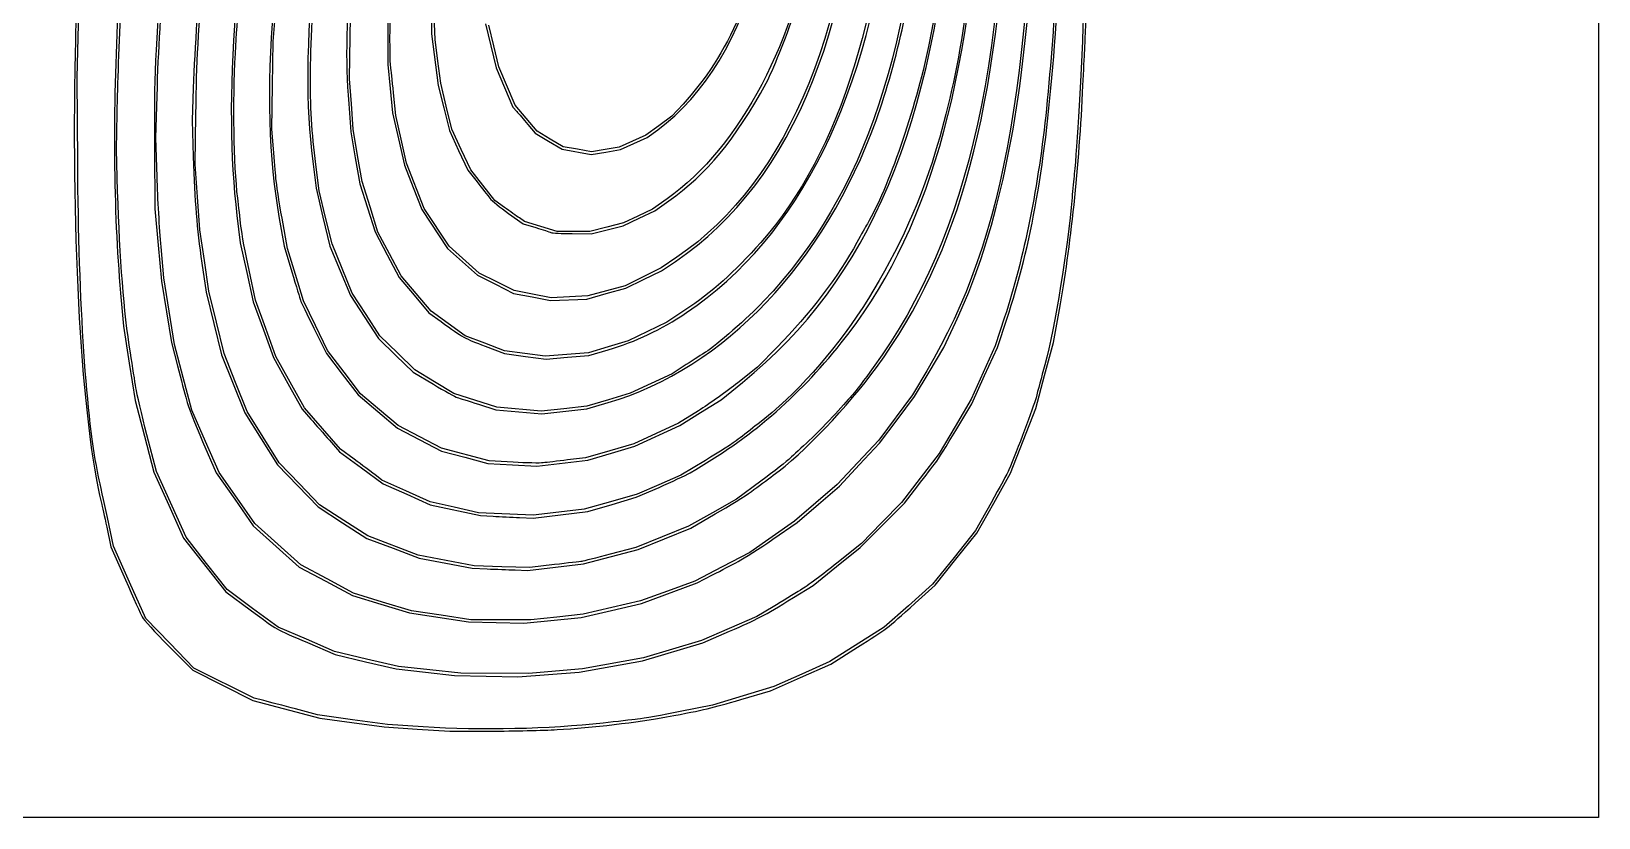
# Model space of a CAD drawing. Header units: millimetres. Extents: x 0 to 845, y 0 to 600.
# Drawn here: x 422.5 to 845, y 0 to 212.1 of the extents above; entities that cross this region are included whole.
import ezdxf

# ---------------------------------------------------------------- set-up
doc = ezdxf.new("R2010")
doc.units = ezdxf.units.MM

msp = doc.modelspace()

# ---------------------------------------------------------------- linework, layer by layer
at = {"color": 7, "linetype": 'Continuous', "lineweight": 25}
for p, q in [((845, 600), (845, 0)), ((434.834094, 199.552341), (435.450388, 224.037359)), ((487.667498, 209.287526), (489.156441, 226.692532)), ((508.432749, 210.61502), (508.599887, 221.972497)), ((530.356521, 223.890012), (530.390573, 211.35252)), ((531.315477, 209.87752), (530.986309, 218.366121)), ((518.562375, 215.335001), (518.562375, 203.092519)), ((530.390573, 211.35252), (532.208472, 197.487506)), ((544.969723, 214.038093), (547.838071, 202.207514)), ((547.133697, 208.107511), (545.786068, 213.712497)), ((487.49462, 197.487533), (487.667498, 209.287526)), ((508.265586, 199.257516), (508.432749, 210.61502)), ((532.08515, 203.977497), (531.315477, 209.87752)), ((548.481352, 202.502498), (547.133697, 208.107511)), ((518.562375, 203.092519), (519.230263, 196.602502)), ((532.854796, 198.077501), (532.08515, 203.977497)), ((434.987659, 176.689855), (434.834094, 199.552341)), ((508.765516, 192.472515), (508.265586, 199.257516)), ((547.838071, 202.207514), (552.336463, 191.58751)), ((552.897989, 192.177504), (548.481352, 202.502498)), ((445.426185, 180.210109), (445.768239, 194.748725)), ((456.036932, 183.317455), (456.387716, 194.532481)), ((466.165896, 196.750007), (465.881522, 188.047517)), ((487.321767, 185.68754), (487.49462, 197.487533)), ((519.230263, 196.602502), (519.898124, 190.112511)), ((520.748759, 189.375911), (520.146039, 195.496702)), ((532.208472, 197.487506), (533.694504, 191.405715)), ((534.332653, 191.88252), (532.854796, 198.077501)), ((508.043256, 192.530141), (508.622191, 184.917787)), ((509.26542, 185.687513), (508.765516, 192.472515)), ((533.694504, 191.405715), (535.180563, 185.323923)), ((535.810509, 185.687513), (534.332653, 191.88252)), ((552.336463, 191.58751), (553.34098, 190.459115)), ((555.885505, 188.637512), (552.897989, 192.177504)), ((598.167588, 192.446771), (595.118079, 189.176018)), ((465.881522, 188.047517), (466.165261, 178.312518)), ((466.685326, 176.247524), (466.851696, 189.670022)), ((519.898124, 190.112511), (521.477051, 183.032499)), ((522.206428, 182.950663), (520.748759, 189.375911)), ((558.873047, 185.097519), (555.885505, 188.637512)), ((556.332889, 186.975664), (558.320253, 184.620607)), ((591.615367, 186.596489), (588.112654, 184.016987)), ((595.118079, 189.176018), (591.615367, 186.596489)), ((456.386923, 172.849983), (456.036932, 183.317455)), ((487.787619, 180.377538), (487.321767, 185.68754)), ((508.622191, 184.917787), (509.827739, 177.927655)), ((510.45406, 178.607502), (509.26542, 185.687513)), ((521.477051, 183.032499), (523.055952, 175.952514)), ((523.664124, 176.525416), (522.206428, 182.950663)), ((535.180563, 185.323923), (537.691591, 179.964708)), ((538.399695, 180.209659), (535.810509, 185.687513)), ((558.320253, 184.620607), (561.953088, 182.431233)), ((562.385735, 182.998474), (558.873047, 185.097519)), ((561.953088, 182.431233), (565.585897, 180.241859)), ((565.898423, 180.899402), (562.385735, 182.998474)), ((588.112654, 184.016987), (580.926306, 180.83225)), ((581.356545, 180.186694), (584.931859, 181.79073)), ((584.931859, 181.79073), (588.5072, 183.39474)), ((588.5072, 183.39474), (591.42185, 185.5394)), ((445.76546, 168.93624), (445.426185, 180.210109)), ((455.694111, 180.377511), (455.804919, 164.152521)), ((509.827739, 177.927655), (511.033312, 170.937522)), ((511.642701, 171.527516), (510.45406, 178.607502)), ((537.691591, 179.964708), (540.202645, 174.605494)), ((540.988881, 174.731832), (538.399695, 180.209659)), ((565.585897, 180.241859), (573.391528, 178.810569)), ((569.709031, 180.240139), (565.898423, 180.899402)), ((573.51964, 179.580904), (569.709031, 180.240139)), ((573.391528, 178.810569), (577.374037, 179.498645)), ((577.22296, 180.206564), (573.51964, 179.580904)), ((580.926306, 180.83225), (577.22296, 180.206564)), ((577.374037, 179.498645), (581.356545, 180.186694)), ((467.309319, 167.397503), (466.685326, 176.247524)), ((498.349442, 176.985024), (499.23614, 169.757507)), ((500.090003, 169.046254), (499.18444, 176.186882)), ((523.055952, 175.952514), (525.402595, 169.963247)), ((528.397678, 164.305794), (523.664124, 176.525416)), ((540.202645, 174.605494), (542.637553, 171.480156)), ((544.209786, 170.589224), (540.988881, 174.731832)), ((499.23614, 169.757507), (501.117512, 161.940022)), ((501.833131, 161.879379), (500.090003, 169.046254)), ((511.033312, 170.937522), (513.112435, 164.447505)), ((513.794822, 164.733149), (511.642701, 171.527516)), ((525.402595, 169.963247), (527.749264, 163.97398)), ((547.430665, 166.446617), (544.209786, 170.589224)), ((467.933286, 158.547508), (467.309319, 167.397503)), ((550.070969, 164.562069), (547.430665, 166.446617)), ((593.893164, 166.91395), (589.910656, 164.10434)), ((590.537613, 163.653411), (594.355048, 166.349488)), ((455.804919, 164.152521), (456.692305, 154.417521)), ((477.929668, 162.382511), (478.806417, 155.007515)), ((489.315429, 161.557434), (490.644087, 154.083723)), ((491.524118, 153.532543), (490.078937, 161.645038)), ((501.117512, 161.940022), (502.998912, 154.122511)), ((503.576232, 154.712505), (501.833131, 161.879379)), ((513.112435, 164.447505), (515.191583, 157.957514)), ((515.946916, 157.938781), (513.794822, 164.733149)), ((527.749264, 163.97398), (534.71405, 153.532516)), ((535.119047, 154.122511), (528.397678, 164.305794)), ((551.094456, 162.974172), (555.051432, 160.172685)), ((555.406662, 160.771913), (554.05898, 161.724704)), ((564.24565, 158.111845), (555.406662, 160.771913)), ((582.080604, 159.61571), (586.309122, 161.63456)), ((586.010804, 162.253685), (582.110925, 160.403004)), ((589.910656, 164.10434), (586.010804, 162.253685)), ((586.309122, 161.63456), (590.537613, 163.653411)), ((469.137431, 150.287507), (467.933286, 158.547508)), ((515.191583, 157.957514), (518.422172, 151.800289)), ((519.078392, 152.025899), (515.946916, 157.938781)), ((555.051432, 160.172685), (558.469452, 159.12803)), ((573.095645, 158.119253), (564.24565, 158.111845)), ((568.289409, 157.504415), (573.392481, 157.468114)), ((577.603298, 159.261116), (573.095645, 158.119253)), ((573.392481, 157.468114), (577.736542, 158.541925)), ((582.110925, 160.403004), (577.603298, 159.261116)), ((577.736542, 158.541925), (582.080604, 159.61571)), ((456.692305, 154.417521), (457.579664, 144.682521)), ((458.199874, 145.567526), (457.468381, 153.975005)), ((478.806417, 155.007515), (480.57095, 147.042525)), ((490.644087, 154.083723), (492.739931, 147.17061)), ((493.702115, 146.452531), (491.524118, 153.532543)), ((502.998912, 154.122511), (505.76132, 147.485014)), ((506.295101, 148.075009), (503.576232, 154.712505)), ((534.71405, 153.532516), (538.751512, 149.934765)), ((543.245089, 146.852449), (535.119047, 154.122511)), ((468.487535, 149.550008), (469.637282, 141.732523)), ((470.341577, 142.027507), (469.137431, 150.287507)), ((509.01396, 141.437513), (506.295101, 148.075009)), ((518.422172, 151.800289), (521.652788, 145.643065)), ((522.209894, 146.113018), (519.078392, 152.025899)), ((538.751512, 149.934765), (542.788948, 146.337014)), ((592.27066, 148.240268), (587.403147, 145.849678)), ((596.548152, 151.167062), (592.27066, 148.240268)), ((592.366995, 147.428023), (596.155087, 150.011044)), ((457.579664, 144.682521), (458.921737, 136.422521)), ((461.134209, 127.572526), (458.199874, 145.567526)), ((480.57095, 147.042525), (482.335509, 139.077509)), ((482.94114, 139.535026), (481.182534, 147.659772)), ((495.880085, 139.372546), (493.702115, 146.452531)), ((505.76132, 147.485014), (508.52374, 140.847518)), ((521.652788, 145.643065), (525.666041, 140.885274)), ((526.226005, 141.334087), (522.209894, 146.113018)), ((542.788948, 146.337014), (547.618572, 143.848872)), ((547.945862, 144.498609), (543.245089, 146.852449)), ((547.618572, 143.848872), (552.448197, 141.360731)), ((552.646608, 142.14477), (547.945862, 144.498609)), ((587.403147, 145.849678), (582.535661, 143.459088)), ((582.715709, 142.810674), (587.541365, 145.119348)), ((587.541365, 145.119348), (592.366995, 147.428023)), ((446.556353, 141.430501), (447.331529, 132.587518)), ((469.637282, 141.732523), (471.720929, 133.283557)), ((472.388578, 133.620028), (470.341577, 142.027507)), ((485.674604, 131.931272), (482.94114, 139.535026)), ((508.52374, 140.847518), (516.066322, 129.206857)), ((512.734821, 135.669437), (509.01396, 141.437513)), ((525.666041, 140.885274), (529.679293, 136.12751)), ((530.242115, 136.555183), (526.226005, 141.334087)), ((552.448197, 141.360731), (557.463189, 140.417623)), ((557.624346, 141.147715), (552.646608, 142.14477)), ((557.463189, 140.417623), (562.478207, 139.474516)), ((562.602085, 140.150632), (557.624346, 141.147715)), ((562.478207, 139.474516), (572.21318, 139.861654)), ((567.553868, 140.434901), (562.602085, 140.150632)), ((572.505651, 140.719195), (567.553868, 140.434901)), ((572.21318, 139.861654), (577.464445, 141.336177)), ((577.520669, 142.089128), (572.505651, 140.719195)), ((577.464445, 141.336177), (582.715709, 142.810674)), ((582.535661, 143.459088), (577.520669, 142.089128)), ((458.921737, 136.422521), (460.263836, 128.16252)), ((482.335509, 139.077509), (485.037593, 131.567099)), ((499.127502, 132.692266), (495.880085, 139.372546)), ((516.455657, 129.901388), (512.734821, 135.669437)), ((529.679293, 136.12751), (532.953009, 133.767507)), ((534.853882, 133.263052), (530.242115, 136.555183)), ((598.691833, 136.818999), (593.853054, 133.584574)), ((698.004534, 128.16252), (699.630452, 137.012515)), ((447.331529, 132.587518), (448.909213, 122.557508)), ((471.720929, 133.283557), (473.804602, 124.834591)), ((474.43558, 125.212522), (472.388578, 133.620028)), ((485.037593, 131.567099), (487.739677, 124.056716)), ((488.408041, 124.327517), (485.674604, 131.931272)), ((498.6739, 131.995804), (502.05808, 125.209056)), ((502.374892, 126.011961), (499.127502, 132.692266)), ((539.465675, 129.970921), (534.853882, 133.263052)), ((588.636846, 131.071905), (583.420665, 128.55921)), ((593.853054, 133.584574), (588.636846, 131.071905)), ((668.459731, 126.787137), (671.608273, 133.507395)), ((684.854505, 134.947522), (682.326332, 127.277516)), ((682.92863, 126.783089), (685.452675, 134.405311)), ((460.263836, 128.16252), (461.908486, 121.820008)), ((463.462701, 118.722505), (461.134209, 127.572526)), ((516.066322, 129.206857), (520.738917, 124.682218)), ((521.175665, 125.320208), (516.455657, 129.901388)), ((544.775651, 127.924554), (539.465675, 129.970921)), ((550.085653, 125.878187), (544.775651, 127.924554)), ((544.815259, 127.1398), (550.087346, 125.133306)), ((578.034331, 126.963111), (572.648023, 125.367012)), ((583.420665, 128.55921), (578.034331, 126.963111)), ((623.554252, 126.881249), (618.23065, 121.469938)), ((664.524002, 120.1743), (668.459731, 126.787137)), ((682.326332, 127.277516), (679.082355, 120.050025)), ((679.475076, 119.212804), (682.92863, 126.783089)), ((695.657442, 119.247782), (698.004534, 128.16252)), ((448.909213, 122.557508), (450.486871, 112.527524)), ((473.804602, 124.834591), (476.944677, 116.985277)), ((477.547133, 117.395011), (474.43558, 125.212522)), ((487.739677, 124.056716), (491.622146, 117.112118)), ((492.282837, 117.423877), (488.408041, 124.327517)), ((502.05808, 125.209056), (506.328756, 119.60579)), ((506.810404, 120.154747), (502.374892, 126.011961)), ((520.738917, 124.682218), (525.411511, 120.157605)), ((525.895672, 120.739027), (521.175665, 125.320208)), ((561.000668, 124.41864), (550.085653, 125.878187)), ((550.087346, 125.133306), (555.692359, 124.39623)), ((555.692359, 124.39623), (561.297345, 123.65918)), ((566.824332, 124.892826), (561.000668, 124.41864)), ((561.297345, 123.65918), (567.049863, 124.16845)), ((572.648023, 125.367012), (566.824332, 124.892826)), ((567.049863, 124.16845), (572.802354, 124.67772)), ((572.802354, 124.67772), (578.014355, 126.197275)), ((465.79122, 109.87251), (463.462701, 118.722505)), ((506.328756, 119.60579), (510.599422, 114.002523)), ((511.245905, 114.297534), (506.810404, 120.154747)), ((525.411511, 120.157605), (530.892064, 116.8723)), ((531.150191, 117.55384), (525.895672, 120.739027)), ((595.220658, 119.669925), (589.59432, 117.060842)), ((599.055661, 122.173121), (595.220658, 119.669925)), ((618.23065, 121.469938), (612.920648, 117.272694)), ((663.864448, 120.468993), (660.009099, 114.002523)), ((660.588245, 113.561436), (664.524002, 120.1743)), ((679.082355, 120.050025), (675.838378, 112.822508)), ((676.021497, 111.642519), (679.475076, 119.212804)), ((693.31035, 110.33307), (695.657442, 119.247782)), ((476.944677, 116.985277), (480.084752, 109.135936)), ((480.658712, 109.577526), (477.547133, 117.395011)), ((491.622146, 117.112118), (495.504642, 110.16752)), ((496.15766, 110.520236), (492.282837, 117.423877)), ((516.313417, 110.020042), (511.245905, 114.297534)), ((536.404711, 114.368654), (531.150191, 117.55384)), ((548.020659, 110.674912), (536.404711, 114.368654)), ((583.967956, 114.451786), (578.089311, 112.699715)), ((589.59432, 117.060842), (583.967956, 114.451786)), ((608.432309, 112.726041), (614.217424, 117.390407)), ((450.486871, 112.527524), (452.992289, 102.868883)), ((469.462842, 101.465004), (465.79122, 109.87251)), ((495.504642, 110.16752), (497.822762, 107.512506)), ((500.995831, 104.929538), (496.15766, 110.520236)), ((510.599422, 114.002523), (515.888469, 109.502675)), ((521.380902, 105.742549), (516.313417, 110.020042)), ((543.007493, 111.509011), (547.727501, 109.984693)), ((547.727501, 109.984693), (553.922482, 109.451505)), ((559.940615, 109.650868), (548.020659, 110.674912)), ((566.075641, 110.299256), (559.940615, 109.650868)), ((560.117489, 108.918317), (572.259165, 110.256738)), ((572.210667, 110.947618), (566.075641, 110.299256)), ((578.089311, 112.699715), (572.210667, 110.947618)), ((572.259165, 110.256738), (577.98832, 111.938112)), ((602.85992, 109.248993), (608.432309, 112.726041)), ((660.009099, 114.002523), (650.936907, 101.830685)), ((655.872894, 107.291976), (660.588245, 113.561436)), ((675.838378, 112.822508), (671.520431, 105.500773)), ((671.703364, 104.415029), (676.021497, 111.642519)), ((686.461029, 92.868612), (693.31035, 110.33307)), ((480.084752, 109.135936), (484.453234, 102.158054)), ((484.983565, 102.645019), (480.658712, 109.577526)), ((515.888469, 109.502675), (521.177543, 105.002854)), ((527.230813, 102.706006), (521.380902, 105.742549)), ((553.922482, 109.451505), (560.117489, 108.918317)), ((585.192527, 100.199687), (597.28753, 105.771918)), ((596.990668, 106.391308), (590.943166, 103.610749)), ((602.30067, 109.733366), (596.990668, 106.391308)), ((597.28753, 105.771918), (602.85992, 109.248993)), ((651.157569, 101.022515), (655.872894, 107.291976)), ((452.992289, 102.868883), (455.497711, 93.210269)), ((456.210472, 93.393996), (453.656237, 103.255678)), ((468.661684, 101.451219), (472.29444, 93.029902)), ((473.134439, 93.057525), (469.462842, 101.465004)), ((484.453234, 102.158054), (488.821717, 95.180145)), ((489.308444, 95.712513), (484.983565, 102.645019)), ((505.834001, 99.338865), (500.995831, 104.929538)), ((502.876833, 101.760015), (505.61281, 98.662511)), ((521.177543, 105.002854), (533.103742, 98.879866)), ((533.080724, 99.669489), (527.230813, 102.706006)), ((590.943166, 103.610749), (584.895664, 100.830216)), ((650.936907, 101.830685), (645.323719, 95.821601)), ((671.520431, 105.500773), (667.202484, 98.179064)), ((505.61281, 98.662511), (511.477654, 94.363905)), ((509.522912, 96.649455), (505.834001, 99.338865)), ((545.955666, 96.213713), (533.080724, 99.669489)), ((533.103742, 98.879866), (539.346824, 97.208044)), ((539.346824, 97.208044), (545.589906, 95.536247)), ((578.405674, 98.929899), (571.915656, 97.029556)), ((572.507529, 96.405457), (578.850041, 98.302572)), ((584.895664, 100.830216), (578.405674, 98.929899)), ((578.850041, 98.302572), (585.192527, 100.199687)), ((645.757529, 95.213271), (651.157569, 101.022515)), ((667.202484, 98.179064), (662.121902, 91.593718)), ((455.497711, 93.210269), (459.529247, 84.296986)), ((464.190993, 75.65236), (456.210472, 93.393996)), ((472.29444, 93.029902), (477.309405, 85.87332)), ((477.942923, 86.184232), (473.134439, 93.057525)), ((488.821717, 95.180145), (494.316186, 89.491497)), ((494.76185, 90.018415), (489.308444, 95.712513)), ((511.477654, 94.363905), (517.342487, 90.065326)), ((545.589906, 95.536247), (552.197345, 95.142177)), ((552.399566, 95.852001), (545.955666, 96.213713)), ((552.197345, 95.142177), (558.804758, 94.748107)), ((558.804758, 94.748107), (572.507529, 96.405457)), ((571.915656, 97.029556), (567.04817, 96.459405)), ((604.21927, 96.342036), (597.581774, 92.371275)), ((645.323719, 95.821601), (639.710504, 89.812516)), ((640.357489, 89.404), (645.757529, 95.213271)), ((494.316186, 89.491497), (499.810656, 83.80285)), ((500.215283, 84.324317), (494.76185, 90.018415)), ((516.954687, 91.042617), (515.083237, 92.501318)), ((523.490742, 88.10688), (516.954687, 91.042617)), ((517.342487, 90.065326), (523.684999, 87.214731)), ((585.566119, 86.403281), (591.721808, 89.077504)), ((591.681777, 89.801959), (585.78178, 87.232617)), ((597.581774, 92.371275), (591.681777, 89.801959)), ((619.117454, 90.729589), (612.627463, 85.910388)), ((639.710504, 89.812516), (633.986482, 84.873407)), ((634.658259, 84.500821), (640.357489, 89.404)), ((662.121902, 91.593718), (657.04132, 85.008397)), ((657.847665, 84.797524), (661.476002, 89.517506)), ((681.926017, 84.792841), (686.461029, 92.868612)), ((477.309405, 85.87332), (482.324397, 78.716738)), ((482.751434, 79.310939), (477.942923, 86.184232)), ((530.026771, 85.171143), (523.490742, 88.10688)), ((523.684999, 87.214731), (530.027485, 84.364137)), ((536.516788, 83.700271), (530.026771, 85.171143)), ((578.664357, 85.194347), (571.546933, 83.15605)), ((585.78178, 87.232617), (578.664357, 85.194347)), ((579.036811, 84.486348), (585.566119, 86.403281)), ((612.627463, 85.910388), (606.137472, 82.249799)), ((633.986482, 84.873407), (628.262486, 79.934324)), ((628.959028, 79.597615), (634.658259, 84.500821)), ((645.962476, 72.816292), (657.847665, 84.797524)), ((657.04132, 85.008397), (651.649403, 79.470271)), ((681.202805, 84.915873), (677.001487, 77.42237)), ((677.391033, 76.71707), (681.926017, 84.792841)), ((444.651856, 73.230841), (442.998316, 80.931592)), ((459.529247, 84.296986), (463.560809, 75.383703)), ((499.810656, 83.80285), (506.384028, 79.55126)), ((506.713884, 80.156786), (500.215283, 84.324317)), ((530.027485, 84.364137), (543.597488, 81.466897)), ((543.006779, 82.229373), (536.516788, 83.700271)), ((557.75677, 81.552516), (543.006779, 82.229373)), ((543.597488, 81.466897), (546.990002, 81.291319)), ((554.069987, 80.948472), (557.757485, 80.781202)), ((564.651865, 82.354283), (557.75677, 81.552516)), ((557.757485, 80.781202), (565.13248, 81.675282)), ((571.546933, 83.15605), (564.651865, 82.354283)), ((565.13248, 81.675282), (572.507476, 82.569389)), ((572.507476, 82.569389), (579.036811, 84.486348)), ((606.137472, 82.249799), (599.647455, 78.589209)), ((600.237476, 78.108937), (606.874972, 81.91227)), ((442.821151, 78.306819), (443.95878, 72.996843)), ((482.324397, 78.716738), (488.520594, 73.149984)), ((495.142454, 68.195794), (482.751434, 79.310939)), ((506.384028, 79.55126), (512.957389, 75.299671)), ((513.212474, 75.989228), (506.713884, 80.156786)), ((599.647455, 78.589209), (592.56747, 75.726761)), ((593.157491, 75.215242), (600.237476, 78.108937)), ((628.262486, 79.934324), (616.167482, 71.528088)), ((622.41575, 75.091153), (628.959028, 79.597615)), ((651.649403, 79.470271), (646.257486, 73.932119)), ((677.001487, 77.42237), (671.223463, 70.194853)), ((671.746227, 69.694791), (677.391033, 76.71707)), ((443.95878, 72.996843), (447.864479, 64.146822)), ((448.989567, 63.476474), (444.651856, 73.230841)), ((463.560809, 75.383703), (474.934135, 60.902528)), ((469.746608, 68.572349), (464.190993, 75.65236)), ((488.520594, 73.149984), (494.716792, 67.583204)), ((512.957389, 75.299671), (520.017425, 72.635661)), ((526.782476, 70.746562), (513.212474, 75.989228)), ((520.017425, 72.635661), (527.077487, 69.971651)), ((571.327487, 68.463896), (586.077479, 72.321574)), ((585.487458, 72.86434), (578.554978, 71.043822)), ((592.56747, 75.726761), (585.487458, 72.86434)), ((586.077479, 72.321574), (593.157491, 75.215242)), ((639.587684, 67.693191), (645.962476, 72.816292)), ((646.257486, 73.932119), (639.61999, 68.608015)), ((475.302223, 61.492363), (469.746608, 68.572349)), ((502.259957, 64.364019), (495.142454, 68.195794)), ((534.304977, 69.322945), (526.782476, 70.746562)), ((527.077487, 69.971651), (534.20896, 68.607168)), ((534.20896, 68.607168), (541.340407, 67.242685)), ((541.827478, 67.899355), (534.304977, 69.322945)), ((549.349979, 67.686391), (541.827478, 67.899355)), ((556.872453, 67.473455), (549.349979, 67.686391)), ((563.509976, 68.24797), (556.872453, 67.473455)), ((563.804986, 67.569155), (571.327487, 68.463896)), ((608.755551, 67.661388), (601.343619, 63.794662)), ((616.167482, 71.528088), (608.755551, 67.661388)), ((633.212893, 62.570064), (639.587684, 67.693191)), ((671.223463, 70.194853), (665.445439, 62.967363)), ((666.101394, 62.672511), (671.746227, 69.694791)), ((453.327281, 53.72208), (448.989567, 63.476474)), ((494.716792, 67.583204), (501.899647, 63.751958)), ((501.899647, 63.751958), (509.082487, 59.920686)), ((509.377497, 60.532243), (502.259957, 64.364019)), ((541.340407, 67.242685), (545.418959, 67.090761)), ((552.889998, 66.806599), (556.282486, 66.674387)), ((556.282486, 66.674387), (563.804986, 67.569155)), ((601.343619, 63.794662), (594.005559, 61.121709)), ((602.007485, 63.317406), (606.137472, 65.466511)), ((474.934135, 60.902528), (481.513687, 56.035015)), ((482.156942, 56.423846), (475.302223, 61.492363)), ((509.082487, 59.920686), (516.752493, 57.56391)), ((517.194982, 58.146813), (509.377497, 60.532243)), ((594.005559, 61.121709), (586.667473, 58.448729)), ((586.962484, 57.77592), (602.007485, 63.317406)), ((627.935196, 59.342042), (633.212893, 62.570064)), ((665.445439, 62.967363), (658.927932, 57.167352)), ((660.751943, 57.846008), (666.101394, 62.672511)), ((489.011661, 51.355303), (482.156942, 56.423846)), ((516.752493, 57.56391), (524.422499, 55.20716)), ((525.012493, 55.761383), (517.194982, 58.146813)), ((524.422499, 55.20716), (540.352479, 52.823317)), ((532.977483, 54.574859), (525.012493, 55.761383)), ((570.737493, 54.020557), (578.849988, 55.898252)), ((578.938968, 56.650303), (571.210462, 54.851851)), ((578.849988, 55.898252), (586.962484, 57.77592)), ((586.667473, 58.448729), (578.938968, 56.650303)), ((622.445516, 56.873823), (618.103544, 54.253311)), ((658.927932, 57.167352), (652.410424, 51.367342)), ((459.815129, 47.026164), (453.327281, 53.72208)), ((496.628777, 48.095795), (489.011661, 51.355303)), ((540.9425, 53.388361), (532.977483, 54.574859)), ((540.352479, 52.823317), (555.260321, 52.462902)), ((549.054995, 53.375926), (540.9425, 53.388361)), ((557.16749, 53.363226), (549.054995, 53.375926)), ((555.260321, 52.462902), (570.737493, 54.020557)), ((564.188976, 54.107552), (557.16749, 53.363226)), ((571.210462, 54.851851), (564.188976, 54.107552)), ((610.645523, 51.003354), (603.187474, 47.753424)), ((618.103544, 54.253311), (610.645523, 51.003354)), ((652.410424, 51.367342), (637.752032, 42.104544)), ((466.303003, 40.330248), (459.815129, 47.026164)), ((504.245919, 44.836261), (496.628777, 48.095795)), ((496.956358, 47.197799), (504.362468, 44.029096)), ((587.257494, 42.25406), (603.482485, 47.116361)), ((603.187474, 47.753424), (595.369989, 45.420858)), ((603.482485, 47.116361), (610.709975, 50.259928)), ((459.486067, 46.345391), (466.012623, 39.753933)), ((512.859202, 42.785687), (504.245919, 44.836261)), ((504.362468, 44.029096), (512.622479, 42.066047)), ((521.472501, 40.735113), (512.859202, 42.785687)), ((587.552478, 43.088265), (571.032477, 40.105564)), ((578.702483, 40.757338), (587.257494, 42.25406)), ((595.369989, 45.420858), (587.552478, 43.088265)), ((637.997486, 41.432185), (645.224976, 45.968492)), ((466.012623, 39.753933), (482.237613, 31.63641)), ((482.53228, 32.242094), (466.303003, 40.330248)), ((512.622479, 42.066047), (520.88248, 40.103024)), ((520.88248, 40.103024), (528.737774, 39.235243)), ((529.87998, 39.832937), (521.472501, 40.735113)), ((528.737774, 39.235243), (536.593041, 38.367463)), ((538.287486, 38.930787), (529.87998, 39.832937)), ((536.593041, 38.367463), (553.627498, 37.966249)), ((556.577496, 38.9165), (538.287486, 38.930787)), ((553.627498, 37.966249), (561.887498, 38.61342)), ((563.804986, 39.511019), (556.577496, 38.9165)), ((561.887498, 38.61342), (570.147499, 39.260617)), ((571.032477, 40.105564), (563.804986, 39.511019)), ((570.147499, 39.260617), (578.702483, 40.757338)), ((630.20466, 38.721237), (622.657262, 35.337905)), ((629.88499, 37.833296), (637.997486, 41.432185)), ((637.752032, 42.104544), (630.20466, 38.721237)), ((622.657262, 35.337905), (606.137261, 30.320082)), ((613.770066, 31.87271), (621.772495, 34.234433)), ((621.772495, 34.234433), (629.88499, 37.833296)), ((482.237613, 31.63641), (500.232614, 26.876027)), ((485.187268, 31.563094), (482.53228, 32.242094)), ((606.137261, 30.320082), (597.434771, 28.598173)), ((499.662727, 27.759471), (493.752492, 29.321782)), ((509.092514, 26.42822), (499.662727, 27.759471)), ((500.232614, 26.876027), (508.935114, 25.676856)), ((508.935114, 25.676856), (517.63763, 24.477685)), ((518.522291, 25.096969), (509.092514, 26.42822)), ((517.63763, 24.477685), (526.47892, 23.88351)), ((528.109785, 24.487078), (518.522291, 25.096969)), ((526.47892, 23.88351), (535.320236, 23.289335)), ((535.320236, 23.289335), (546.391435, 23.331245)), ((564.221203, 23.748546), (564.22107, 23.749234)), ((845, 0), (0, 0))]:
    msp.add_line(p, q, dxfattribs=at)
for points in [[(662.884934, 388.352522), (673.653185, 339.31519), (674.331867, 256.247336), (664.358769, 207.960032)], [(706.444689, 206.927522), (708.296482, 239.408724), (707.879313, 334.305795), (705.692532, 378.027496)], [(591.42185, 185.5394), (616.506969, 203.997526), (629.358708, 249.1374), (625.60128, 305.589587)], [(685.9321, 288.430353), (685.944271, 204.486238), (675.721909, 157.685046), (649.444366, 121.379054)], [(693.014546, 290.412505), (693.014546, 201.883691), (685.18415, 156.227774), (663.864448, 120.468993)], [(596.155087, 150.011044), (628.470369, 172.046629), (645.269161, 214.326172), (647.30984, 278.760017)], [(646.427534, 274.482499), (644.105259, 214.073997), (627.121947, 172.086634), (596.548152, 151.167062)], [(655.115233, 271.680006), (652.774835, 218.713572), (640.651918, 179.441759), (619.144839, 155.155021)], [(699.977479, 274.482499), (699.661381, 237.971534), (698.657843, 216.234029), (696.130041, 191.145021)], [(663.247731, 270.352512), (660.688258, 208.179134), (647.519125, 168.354421), (619.894192, 139.247265)], [(640.832734, 128.016312), (663.99756, 156.855709), (675.703758, 197.110528), (678.921647, 258.995008)], [(678.142873, 258.591095), (676.446656, 225.375648), (672.732355, 200.806493), (666.184976, 179.492506)], [(650.295636, 121.377519), (672.898434, 152.505192), (683.034145, 190.371035), (686.10572, 255.160005)], [(614.217424, 117.390407), (648.414369, 144.962477), (666.057103, 186.854352), (670.872255, 251.914996)], [(622.378814, 247.932514), (618.42459, 224.041513), (610.330615, 205.492263), (598.167588, 192.446771)], [(599.123527, 136.201118), (629.580508, 156.620865), (648.727795, 195.381767), (654.068462, 247.429224)], [(698.316108, 208.255016), (699.63532, 225.843987), (699.932659, 231.648918), (700.242645, 245.867494)], [(435.188054, 241.884324), (434.888016, 231.264585), (434.635075, 220.998963), (434.312204, 206.336813)], [(469.404211, 242.179996), (467.32276, 219.238611), (466.543536, 208.307007), (466.165896, 196.750007)], [(633.282267, 241.737507), (629.103305, 210.338239), (613.540355, 180.774862), (593.893164, 166.91395)], [(650.197899, 188.047517), (656.174519, 204.661445), (659.960442, 222.469861), (662.176407, 244.392495)], [(458.199662, 237.017499), (455.736788, 204.715235), (455.555813, 200.62438), (455.694111, 180.377511)], [(456.387716, 194.532481), (456.816976, 208.257), (457.243061, 215.361327), (458.944597, 237.165004)], [(477.520172, 206.042517), (478.128423, 217.000315), (478.487489, 221.478044), (480.193152, 239.377503)], [(499.18444, 176.186882), (497.05002, 193.017239), (497.199959, 205.381138), (499.938238, 238.34502)], [(509.097965, 238.492498), (507.308403, 213.730568), (507.105017, 204.867106), (508.043256, 192.530141)], [(519.390045, 202.301521), (518.895644, 204.507537), (519.331863, 230.28007), (520.000094, 238.34502)], [(466.851696, 189.670022), (467.041878, 205.011383), (467.310907, 209.574281), (469.539042, 235.247516)], [(498.931525, 235.100011), (496.543369, 206.731545), (496.404225, 192.840471), (498.349442, 176.985024)], [(445.768239, 194.748725), (445.956384, 202.744962), (446.501584, 216.389472), (446.979792, 225.069842)], [(706.306154, 221.234839), (705.475203, 199.641797), (704.419516, 180.783329), (703.639127, 173.592351)], [(445.949028, 219.465015), (444.370868, 190.18961), (444.574386, 164.039755), (446.556353, 141.430501)], [(477.530835, 217.695005), (475.913146, 195.480642), (476.037024, 178.303204), (477.929668, 162.382511)], [(487.703323, 218.137521), (485.936144, 197.104416), (486.497299, 177.409389), (489.315429, 161.557434)], [(620.573827, 198.077501), (622.226388, 201.103302), (626.068455, 210.63698), (628.123051, 216.81)], [(671.608273, 133.507395), (681.628732, 154.895226), (687.792941, 181.015051), (691.093433, 216.072501)], [(664.358769, 207.960032), (660.914106, 191.28181), (653.332947, 169.307133), (647.871418, 160.170039)], [(685.452675, 134.405311), (692.127239, 154.561481), (695.923639, 176.35685), (698.316108, 208.255016)], [(434.312204, 206.336813), (433.197276, 155.708264), (436.051548, 106.736801), (441.396078, 84.796837)], [(478.128449, 167.110192), (477.058236, 176.161005), (476.795372, 192.985515), (477.520172, 206.042517)], [(705.985214, 197.487506), (706.15468, 201.219269), (706.361452, 205.46726), (706.444689, 206.927522)], [(520.146039, 195.496702), (519.814569, 198.863155), (519.474367, 201.92531), (519.390045, 202.301521)], [(594.355048, 166.349488), (604.531319, 173.536471), (612.314964, 182.955664), (620.573827, 198.077501)], [(699.630452, 137.012515), (702.665434, 153.531855), (704.996519, 175.715712), (705.985214, 197.487506)], [(553.34098, 190.459115), (553.893457, 189.838482), (555.239816, 188.270931), (556.332889, 186.975664)], [(696.130041, 191.145021), (694.08288, 170.826661), (690.041344, 150.683483), (684.854505, 134.947522)], [(577.98832, 111.938112), (609.337317, 121.13823), (636.383077, 149.644676), (650.197899, 188.047517)], [(466.165261, 178.312518), (466.528746, 165.840906), (467.060849, 159.250426), (468.487535, 149.550008)], [(488.443601, 172.412547), (488.339037, 173.872783), (488.043842, 177.45704), (487.787619, 180.377538)], [(666.184976, 179.492506), (656.977953, 149.520507), (639.156731, 122.2131), (618.313862, 106.139715)], [(440.642413, 91.877351), (437.328533, 107.18863), (435.244542, 138.444943), (434.987659, 176.689855)], [(703.639127, 173.592351), (703.480642, 172.132116), (703.209497, 169.277976), (703.036565, 167.249865)], [(457.468381, 153.975005), (457.066082, 158.599128), (456.579407, 167.092888), (456.386923, 172.849983)], [(490.078937, 161.645038), (489.284076, 166.106918), (488.54819, 170.952286), (488.443601, 172.412547)], [(542.637553, 171.480156), (543.976768, 169.761211), (545.537122, 167.774508), (546.104997, 167.065239)], [(449.196656, 125.359869), (447.434796, 136.371959), (446.318995, 150.542963), (445.76546, 168.93624)], [(479.003373, 159.526016), (478.772075, 161.58384), (478.378348, 164.996727), (478.128449, 167.110192)], [(546.104997, 167.065239), (546.672872, 166.355971), (548.918126, 164.515), (551.094456, 162.974172)], [(703.036565, 167.249865), (701.851443, 153.350165), (698.452818, 132.495628), (695.681016, 122.11486)], [(554.05898, 161.724704), (553.31775, 162.248764), (551.523161, 163.525564), (550.070969, 164.562069)], [(481.182534, 147.659772), (480.215297, 152.128399), (479.234672, 157.468193), (479.003373, 159.526016)], [(558.469452, 159.12803), (560.349369, 158.553461), (562.17973, 157.961244), (562.536918, 157.812019)], [(562.536918, 157.812019), (562.894105, 157.662794), (565.482736, 157.524391), (568.289409, 157.504415)], [(647.871418, 160.170039), (647.435014, 159.439921), (646.173084, 157.183158), (645.067179, 155.155047)], [(619.144839, 155.155021), (611.984367, 147.069089), (605.999624, 141.703816), (598.691833, 136.818999)], [(645.067179, 155.155047), (640.083434, 146.015466), (632.250101, 135.72037), (623.554252, 126.881249)], [(492.739931, 147.17061), (493.892641, 143.368415), (494.937931, 139.925631), (495.062761, 139.520024)], [(495.062761, 139.520024), (495.187592, 139.114392), (496.812609, 135.728492), (498.6739, 131.995804)], [(578.014355, 126.197275), (585.481478, 128.374293), (592.194963, 131.555881), (599.123527, 136.201118)], [(619.894192, 139.247265), (615.765792, 134.89733), (607.165379, 127.36369), (604.199029, 125.498854)], [(532.953009, 133.767507), (538.874146, 129.49901), (539.424691, 129.191406), (544.815259, 127.1398)], [(600.089997, 93.019425), (616.210821, 102.256161), (628.887829, 113.145353), (640.832734, 128.016312)], [(450.680334, 115.919853), (450.448374, 117.461236), (449.780724, 121.709227), (449.196656, 125.359869)], [(604.199029, 125.498854), (603.479415, 125.04647), (601.16492, 123.54988), (599.055661, 122.173121)], [(461.908486, 121.820008), (462.813043, 118.331636), (463.885188, 114.216386), (464.291032, 112.675029)], [(622.509995, 92.322777), (630.512661, 98.194648), (642.76496, 111.006567), (650.295636, 121.377519)], [(649.444366, 121.379054), (647.095104, 118.133198), (644.620244, 114.880146), (643.94471, 114.150029)], [(695.681016, 122.11486), (694.836228, 118.950972), (693.778715, 114.968491), (693.330987, 113.264865)], [(453.656237, 103.255678), (452.25143, 108.679609), (450.912268, 114.37847), (450.680334, 115.919853)], [(530.892064, 116.8723), (533.906382, 115.065407), (536.803464, 113.462429), (537.330064, 113.310162)], [(612.920648, 117.272694), (610.000151, 114.964204), (605.221167, 111.571505), (602.30067, 109.733366)], [(643.94471, 114.150029), (643.269176, 113.419884), (641.158304, 111.079857), (639.253886, 108.949934)], [(464.291032, 112.675029), (464.704391, 111.105018), (466.626536, 106.168952), (468.661684, 101.451219)], [(537.330064, 113.310162), (537.856638, 113.157894), (540.411481, 112.347369), (543.007493, 111.509011)], [(693.330987, 113.264865), (692.657173, 110.700894), (688.251041, 98.996865), (685.990335, 93.765867)], [(497.822762, 107.512506), (499.09771, 106.052271), (501.372042, 103.46364), (502.876833, 101.760015)], [(618.313862, 106.139715), (616.64622, 104.853682), (614.286163, 103.016521), (613.069265, 102.057115)], [(639.253886, 108.949934), (637.349442, 106.820038), (634.163673, 103.568098), (632.174377, 101.723423)], [(613.069265, 102.057115), (611.852393, 101.097736), (607.869911, 98.525933), (604.21927, 96.342036)], [(632.174377, 101.723423), (630.185081, 99.878748), (627.89371, 97.734829), (627.082471, 96.959124)], [(666.244799, 95.712513), (666.87202, 96.523778), (669.328385, 100.439903), (671.703364, 104.415029)], [(515.083237, 92.501318), (514.053928, 93.303614), (511.55179, 95.170276), (509.522912, 96.649455)], [(560.512062, 95.689759), (559.594328, 95.580062), (555.943713, 95.653087), (552.399566, 95.852001)], [(567.04817, 96.459405), (564.371036, 96.145794), (561.429796, 95.799455), (560.512062, 95.689759)], [(591.721808, 89.077504), (595.107417, 90.548349), (598.873099, 92.322195), (600.089997, 93.019425)], [(627.082471, 96.959124), (626.271205, 96.183445), (622.686974, 93.380158), (619.117454, 90.729589)], [(661.476002, 89.517506), (663.471595, 92.113518), (665.617551, 94.901274), (666.244799, 95.712513)], [(685.990335, 93.765867), (685.667914, 93.019822), (683.513517, 89.037314), (681.202805, 84.915873)], [(442.998316, 80.931592), (442.088863, 85.167015), (441.028704, 90.092604), (440.642413, 91.877351)], [(616.609972, 87.991045), (618.313597, 89.242524), (620.968612, 91.191816), (622.509995, 92.322777)], [(441.396078, 84.796837), (441.554167, 84.14784), (442.195464, 81.227343), (442.821151, 78.306819)], [(606.874972, 81.91227), (610.525613, 84.004118), (614.906346, 86.739566), (616.609972, 87.991045)], [(546.990002, 81.291319), (548.85587, 81.194773), (552.041876, 81.040468), (554.069987, 80.948472)], [(613.069979, 69.10014), (614.611362, 69.916644), (618.816967, 72.612589), (622.41575, 75.091153)], [(570.884972, 69.122894), (570.479339, 69.067649), (567.160591, 68.673949), (563.509976, 68.24797)], [(578.554978, 71.043822), (574.742094, 70.042559), (571.290578, 69.178139), (570.884972, 69.122894)], [(606.137472, 65.466511), (608.408973, 66.64851), (611.528596, 68.283635), (613.069979, 69.10014)], [(639.61999, 68.608015), (635.969349, 65.679765), (631.588616, 62.431264), (629.88499, 61.389123)], [(447.864479, 64.146822), (450.012605, 59.279336), (452.037779, 54.765835), (452.36483, 54.116839)], [(545.418959, 67.090761), (547.662149, 67.00718), (551.024104, 66.879333), (552.889998, 66.806599)], [(610.709975, 50.259928), (618.356036, 53.585502), (619.569998, 54.225582), (627.935196, 59.342042)], [(629.88499, 61.389123), (628.181365, 60.346982), (624.833592, 58.315088), (622.445516, 56.873823)], [(481.513687, 56.035015), (489.350434, 50.237465), (487.864851, 51.087598), (496.956358, 47.197799)], [(645.224976, 45.968492), (653.065083, 50.889319), (652.910011, 50.77068), (660.751943, 57.846008)], [(452.36483, 54.116839), (452.697147, 53.457418), (455.838865, 50.028841), (459.486067, 46.345391)], [(493.752492, 29.321782), (490.501874, 30.18107), (486.64753, 31.189661), (485.187268, 31.563094)], [(593.747485, 27.163788), (604.504332, 29.203381), (605.592298, 29.45926), (613.770066, 31.87271)], [(576.637278, 25.51464), (562.065325, 23.867688), (543.894694, 23.482905), (528.109785, 24.487078)], [(564.22107, 23.749234), (573.424654, 24.260409), (586.269011, 25.74578), (593.747485, 27.163788)], [(585.929762, 26.562205), (584.388405, 26.389485), (580.206772, 25.918077), (576.637278, 25.51464)], [(597.434771, 28.598173), (592.648406, 27.651124), (587.471145, 26.734951), (585.929762, 26.562205)], [(546.391435, 23.331245), (552.480582, 23.354264), (560.503992, 23.542065), (564.221203, 23.748546)]]:
    msp.add_open_spline(points, degree=3, dxfattribs=at)

doc.saveas('drawing.dxf')
